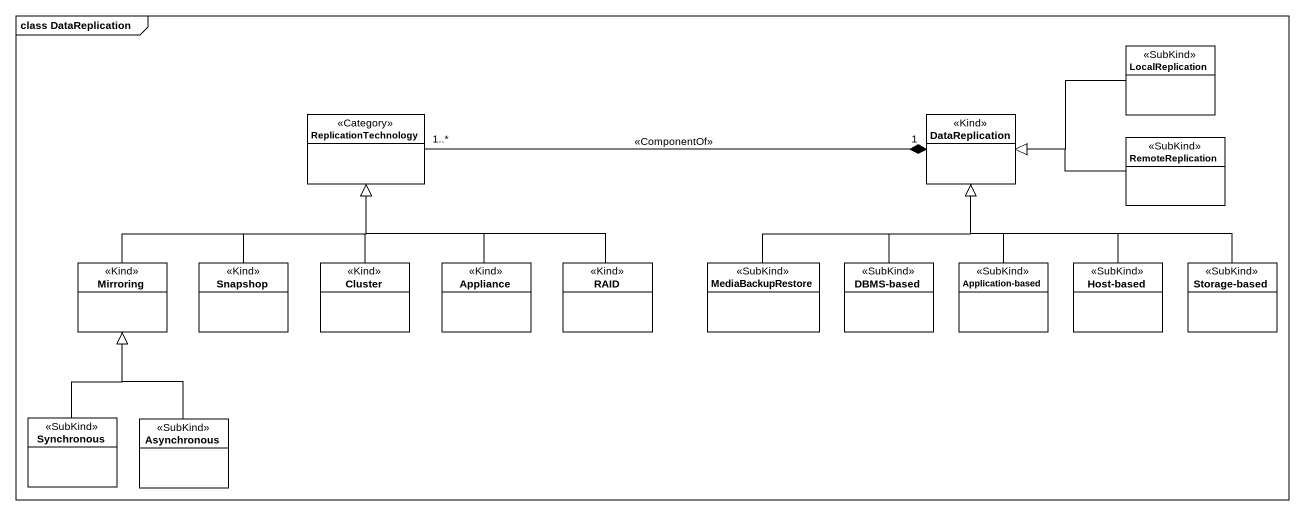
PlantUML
@startuml
mainframe class DataReplication
hide circle
hide empty members
class LocalReplication <<SubKind>>
class ReplicationTechnology <<Category>>
class DataReplication <<Kind>>
class RemoteReplication <<SubKind>>
class Mirroring <<Kind>>
class Snapshop <<Kind>>
class Cluster <<Kind>>
class Appliance <<Kind>>
class RAID <<Kind>>
class MediaBackupRestore <<SubKind>>
class "DBMS-based" as DBMS_based <<SubKind>>
class "Application-based" as Application_based <<SubKind>>
class "Host-based" as Host_based <<SubKind>>
class "Storage-based" as Storage_based <<SubKind>>
class Synchronous <<SubKind>>
class Asynchronous <<SubKind>>
LocalReplication -left-|> DataReplication
DataReplication "1" *-left- "1..*" ReplicationTechnology : <<ComponentOf>>
RemoteReplication -left-|> DataReplication
Mirroring -up-|> ReplicationTechnology
Snapshop -up-|> ReplicationTechnology
Cluster -up-|> ReplicationTechnology
Appliance -up-|> ReplicationTechnology
RAID -up-|> ReplicationTechnology
MediaBackupRestore -up-|> DataReplication
DBMS_based -up-|> DataReplication
Application_based -up-|> DataReplication
Host_based -up-|> DataReplication
Storage_based -left-|> DataReplication
Synchronous -up-|> Mirroring
Asynchronous -up-|> Mirroring
@enduml
